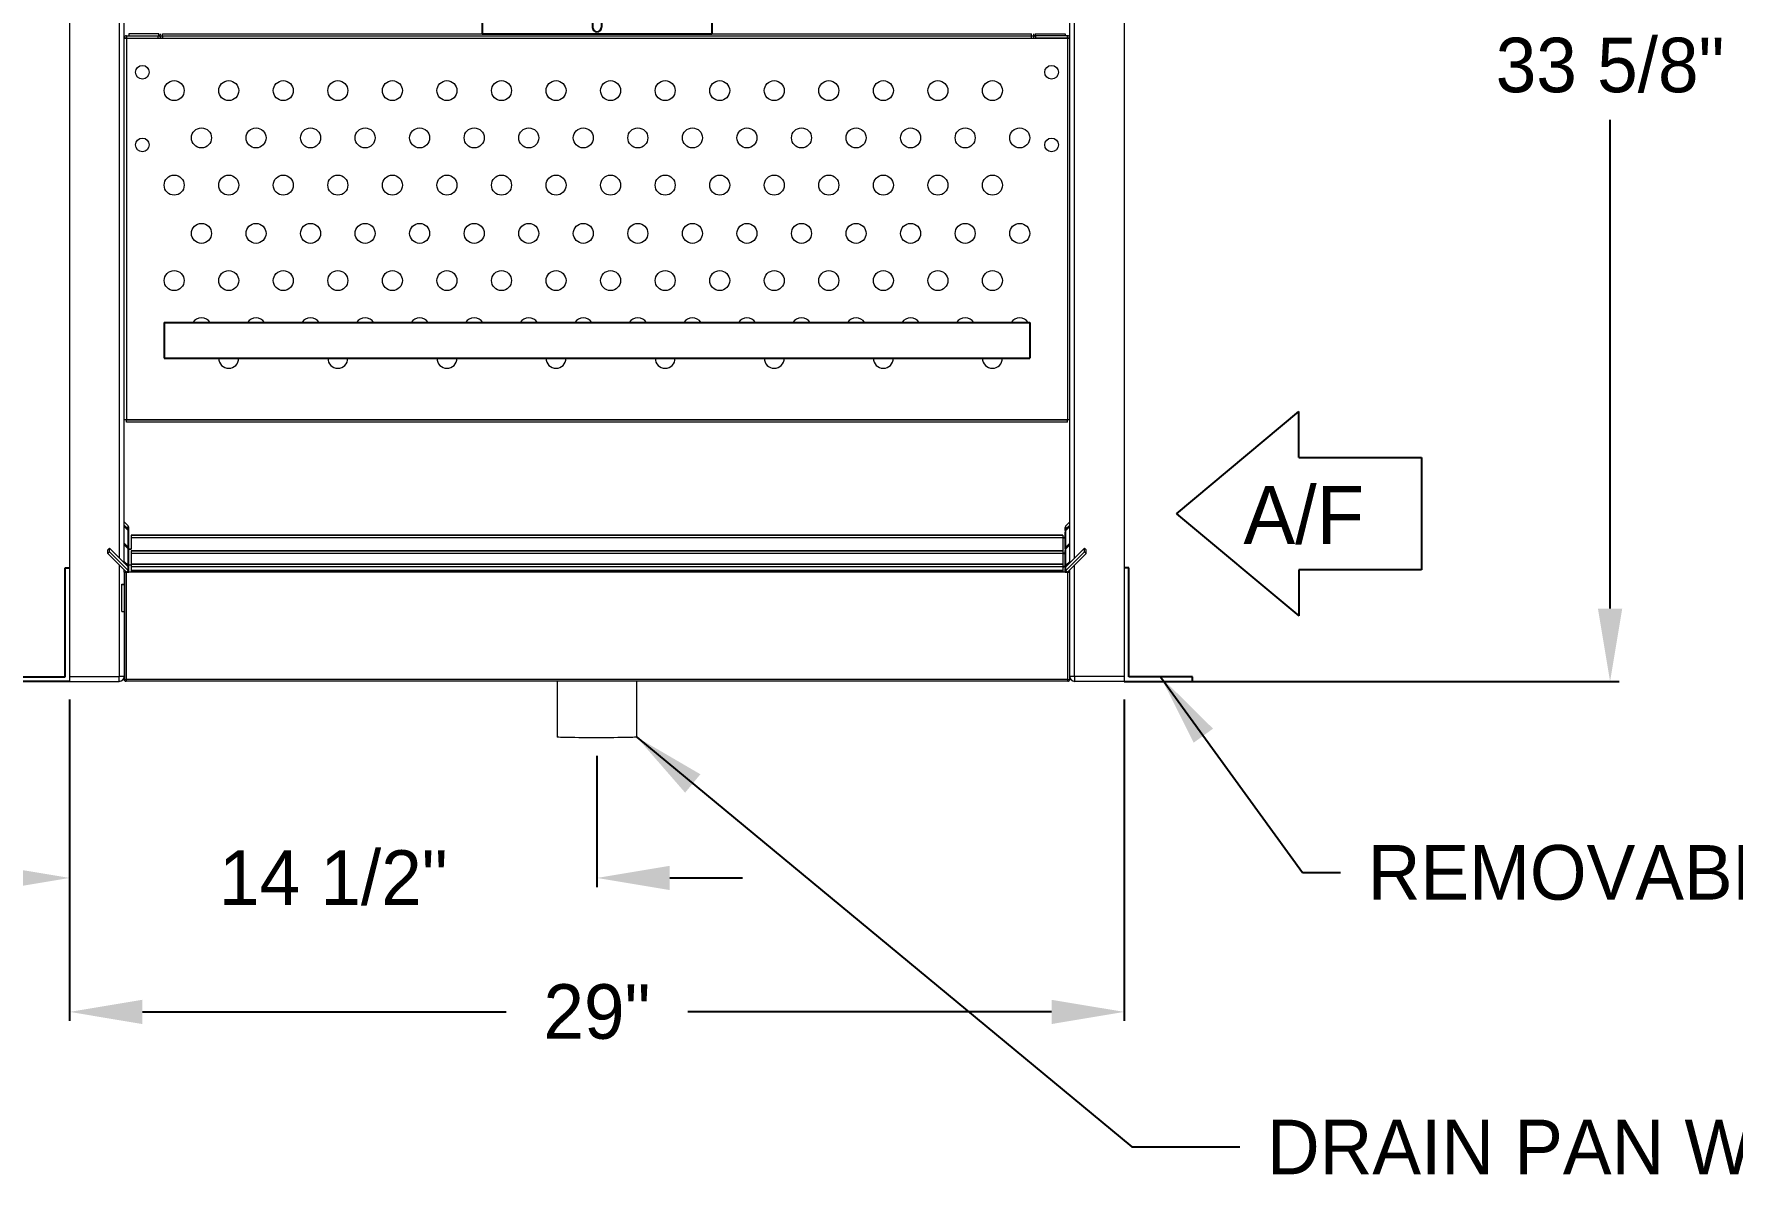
# Model space of a CAD drawing. Extents: x 6 to 271, y -23 to 146.
# Drawn here: x 52.31 to 99.01, y 35.12 to 66.5 of the extents above; entities that cross this region are included whole.
import ezdxf

# ---------------------------------------------------------------- set-up
doc = ezdxf.new("R2010")
doc.units = 0
doc.header["$MEASUREMENT"] = 0
doc.layers.get('0').update_dxf_attribs({"linetype": 'CONTINUOUS'})
doc.layers.get('Defpoints').update_dxf_attribs({"linetype": 'CONTINUOUS'})
doc.dimstyles.get("Standard").update_dxf_attribs({"dimtxt": 1.5, "dimasz": 2, "dimexe": 0.25, "dimexo": 0.5, "dimgap": 0.75, "dimtad": 0, "dimtih": 1, "dimtoh": 1, "dimdec": 4, "dimzin": 0, "dimdsep": 46, "dimlunit": 5, "dimtxsty": 'STANDARD', "dimcen": 0.125, "dimclrd": 1, "dimclre": 1, "dimclrt": 1, "dimadec": 0, "dimazin": 0, "dimtfac": 1, "dimtdec": 4, "dimtofl": 0, "dimtmove": 0, "dimatfit": 3, "dimfxl": 1, "dimfrac": 2, "dimtolj": 1, "dimtzin": 0, "dimarcsym": 0})

# ---------------------------------------------------------------- blocks, each defined once
blk = doc.blocks.new('*D22')
at = {"color": 7, "lineweight": -2}
for p, q in [((53.294, 48.198), (53.294, 39.359)), ((82.294, 48.198), (82.294, 39.359)), ((55.294, 39.609), (65.294, 39.609)), ((80.294, 39.609), (70.294, 39.609))]:
    blk.add_line(p, q, dxfattribs=at)
at = {"color": 7}
for points in [[(55.294, 39.942), (55.294, 39.275), (53.294, 39.609)], [(80.294, 39.942), (80.294, 39.275), (82.294, 39.609)]]:
    blk.add_solid(points, dxfattribs=at)
at = {"layer": 'Defpoints', "color": 0}
for p in [(53.294, 48.698), (82.294, 48.698), (82.294, 39.609)]:
    blk.add_point(p, dxfattribs=at)
at = {"color": 7, "insert": (67.794, 39.609), "char_height": 1.5, "attachment_point": 5}
blk.add_mtext('\\A1;29"', dxfattribs=at)
blk = doc.blocks.new('*D23')
at = {"color": 7, "lineweight": -2}
for p, q in [((53.294, 48.198), (53.294, 43.042)), ((67.794, 46.647), (67.794, 43.042)), ((51.294, 43.292), (49.294, 43.292)), ((69.794, 43.292), (71.794, 43.292))]:
    blk.add_line(p, q, dxfattribs=at)
at = {"color": 7}
for points in [[(51.294, 43.625), (51.294, 42.959), (53.294, 43.292)], [(69.794, 43.625), (69.794, 42.959), (67.794, 43.292)]]:
    blk.add_solid(points, dxfattribs=at)
at = {"layer": 'Defpoints', "color": 0}
for p in [(53.294, 48.698), (67.794, 47.147), (53.294, 43.292)]:
    blk.add_point(p, dxfattribs=at)
at = {"color": 7, "insert": (60.544, 43.292), "char_height": 1.5, "attachment_point": 5}
blk.add_mtext('\\A1;14 1/2"', dxfattribs=at)
blk = doc.blocks.new('099front')
at = {"color": 0, "ltscale": 7}
for p, q in [((59.351, 106.851), (53.039, 106.851)), ((53.039, 106.851), (53.039, 95.789)), ((59.351, 106.851), (59.351, 95.789)), ((56.07, 96.226), (56.07, 95.976)), ((56.32, 96.226), (56.32, 95.976)), ((53.039, 95.789), (59.351, 95.789))]:
    blk.add_line(p, q, dxfattribs=at)
for centre, start, end in [((56.195, 96.226), 0, 180), ((56.195, 95.976), 180, 0)]:
    blk.add_arc(centre, 0.125, start, end, dxfattribs=at)

msp = doc.modelspace()

# ---------------------------------------------------------------- linework, layer by layer
at = {"color": 7, "linetype": 'Continuous', "lineweight": 15}
for p, q in [((53.2938, 81.81258), (53.2938, 48.83358)), ((54.6583, 81.81258), (54.6583, 52.08724)), ((54.7938, 51.95176), (54.7938, 81.81258)), ((80.7938, 51.95176), (80.7938, 81.81258)), ((80.9293, 52.08724), (80.9293, 81.81258)), ((82.2938, 81.81258), (82.2938, 48.83358)), ((54.7938, 66.38458), (54.8578, 66.38458)), ((54.8568, 66.38408), (54.7938, 66.38408)), ((54.8568, 66.38408), (54.8568, 55.88708)), ((54.8568, 66.38408), (54.8578, 66.38408)), ((54.8573, 66.44808), (54.8573, 66.38558)), ((54.8573, 66.44808), (55.7303, 66.44808)), ((54.8573, 66.38558), (55.7303, 66.38558)), ((54.8578, 66.38408), (54.8578, 66.38508)), ((54.8578, 66.38508), (55.8563, 66.38508)), ((54.8578, 66.38408), (54.8578, 55.88708)), ((54.8578, 66.38408), (80.7298, 66.38408)), ((54.9188, 66.49808), (54.9188, 66.44808)), ((55.7428, 66.49808), (54.9188, 66.49808)), ((55.7428, 66.44808), (55.7303, 66.44808)), ((55.7303, 66.38558), (55.7303, 66.44808)), ((55.7428, 66.44808), (55.7428, 66.49808)), ((55.7938, 66.44808), (55.7938, 66.38408)), ((55.7938, 66.44808), (55.8448, 66.44808)), ((55.8448, 66.49908), (55.8448, 66.49808)), ((55.8448, 66.44808), (55.8448, 66.49808)), ((55.8448, 66.49808), (79.7428, 66.49808)), ((55.8448, 66.44808), (55.8563, 66.44808)), ((55.8563, 66.38508), (55.8563, 66.44808)), ((55.8563, 66.44808), (79.7313, 66.44808)), ((79.7313, 66.44808), (79.7428, 66.44808)), ((79.7313, 66.44808), (79.7313, 66.38508)), ((79.7313, 66.38508), (80.7298, 66.38508)), ((79.7428, 66.49808), (79.7428, 66.49908)), ((79.7428, 66.44808), (79.7428, 66.49808)), ((79.7428, 66.44808), (79.7938, 66.44808)), ((79.7938, 66.44808), (79.7938, 66.38408)), ((79.8448, 66.49808), (79.8448, 66.44808)), ((79.8448, 66.49808), (80.6688, 66.49808)), ((79.8448, 66.44808), (79.8573, 66.44808)), ((79.8573, 66.44808), (79.8573, 66.38558)), ((80.7303, 66.44808), (79.8573, 66.44808)), ((80.7303, 66.38558), (79.8573, 66.38558)), ((80.6688, 66.49808), (80.6688, 66.44808)), ((80.7298, 66.38508), (80.7298, 66.38408)), ((80.7298, 66.38458), (80.7938, 66.38458)), ((80.7298, 66.38408), (80.7298, 55.88708)), ((80.7298, 66.38408), (80.7308, 66.38408)), ((80.7303, 66.38558), (80.7303, 66.44808)), ((80.7308, 66.38408), (80.7308, 55.88708)), ((80.7938, 66.38408), (80.7308, 66.38408)), ((54.8568, 55.88708), (54.7938, 55.88708)), ((54.8568, 55.88708), (54.8578, 55.88708)), ((54.8578, 55.88708), (54.8578, 55.88608)), ((54.8578, 55.88708), (80.7298, 55.88708)), ((54.8578, 55.82308), (54.8578, 55.88608)), ((80.7298, 55.88608), (54.8578, 55.88608)), ((80.7298, 55.82308), (54.8578, 55.82308)), ((80.7298, 55.88608), (80.7298, 55.88708)), ((80.7298, 55.88708), (80.7308, 55.88708)), ((80.7298, 55.82308), (80.7298, 55.88608)), ((80.7938, 55.88708), (80.7308, 55.88708)), ((54.7938, 53.07983), (54.9002, 52.97344)), ((54.9002, 52.89045), (54.7938, 52.99684)), ((54.7938, 52.95176), (54.9002, 52.84537)), ((54.90001, 52.84556), (54.9188, 52.84556)), ((54.9002, 52.89045), (54.9002, 52.97344)), ((54.9002, 52.39045), (54.9002, 52.84537)), ((54.9188, 52.84556), (54.9188, 52.92855)), ((54.9188, 52.80047), (54.9188, 52.84556)), ((54.9188, 52.34556), (54.9188, 52.80047)), ((54.9198, 52.92855), (54.9198, 52.92752)), ((54.9198, 52.33742), (54.9198, 52.92752)), ((80.6678, 52.92855), (80.6678, 52.92752)), ((80.6678, 52.92752), (80.6678, 52.65554)), ((80.6688, 52.84556), (80.6688, 52.92855)), ((80.6688, 52.84556), (80.68758, 52.84556)), ((80.6688, 52.84556), (80.6688, 52.80047)), ((80.6688, 52.34556), (80.6688, 52.80047)), ((80.7938, 53.07983), (80.6874, 52.97344)), ((80.6874, 52.89045), (80.7938, 52.99684)), ((80.6874, 52.89045), (80.6874, 52.97344)), ((80.7938, 52.95176), (80.6874, 52.84537)), ((80.6874, 52.39045), (80.6874, 52.84537)), ((54.34427, 52.31284), (54.38847, 52.35703)), ((54.34427, 52.21346), (54.34427, 52.31284)), ((54.38847, 52.25765), (54.38847, 52.35703)), ((54.38847, 52.35703), (54.9002, 51.84537)), ((54.9002, 52.39045), (54.7938, 52.49684)), ((54.7938, 52.45176), (54.9002, 52.34537)), ((54.90001, 52.34556), (54.9188, 52.34556)), ((54.9002, 51.89045), (54.9002, 52.34537)), ((54.9188, 52.30047), (54.9188, 52.34556)), ((54.9188, 52.33742), (54.9828, 52.33742)), ((54.9188, 52.33639), (54.9828, 52.33639)), ((54.9188, 51.84556), (54.9188, 52.30047)), ((80.6048, 52.71953), (54.9828, 52.71953)), ((54.9828, 52.71953), (54.9828, 52.71238)), ((80.6048, 52.71238), (54.9828, 52.71238)), ((54.9828, 52.71238), (54.9828, 52.64734)), ((80.6048, 52.64734), (54.9828, 52.64734)), ((54.9828, 52.64734), (54.9828, 52.33639)), ((80.6048, 52.71953), (80.6048, 52.71238)), ((80.6048, 52.71238), (80.6048, 52.64734)), ((80.6048, 52.64734), (80.6048, 52.28838)), ((80.6688, 52.65554), (80.6058, 52.65554)), ((80.6058, 52.64839), (80.6058, 52.65554)), ((80.6058, 52.64839), (80.6688, 52.64839)), ((80.6688, 52.34556), (80.68758, 52.34556)), ((80.6688, 52.34556), (80.6688, 52.30047)), ((80.6688, 51.84556), (80.6688, 52.30047)), ((80.6874, 52.39045), (80.7938, 52.49684)), ((80.7938, 52.45176), (80.6874, 52.34537)), ((81.19913, 52.35703), (80.6874, 51.84537)), ((80.6874, 51.89045), (80.6874, 52.34537)), ((81.19913, 52.25765), (81.19913, 52.35703)), ((81.24332, 52.31284), (81.19913, 52.35703)), ((81.24332, 52.21346), (81.24332, 52.31284)), ((54.38847, 52.25765), (54.34427, 52.21346)), ((54.85601, 51.7018), (54.34427, 52.21346)), ((54.9002, 51.74598), (54.38847, 52.25765)), ((54.6583, 51.89948), (54.6583, 48.83358)), ((54.9002, 51.89045), (54.7938, 51.99684)), ((54.90001, 51.84556), (54.9188, 51.84556)), ((54.9002, 51.74598), (54.9002, 51.84537)), ((54.9188, 51.90627), (54.9828, 51.90627)), ((54.9188, 51.90524), (54.9828, 51.90524)), ((54.9188, 51.80047), (54.9188, 51.84556)), ((80.6048, 52.28838), (54.9828, 52.28838)), ((54.9828, 52.28838), (54.9828, 52.28124)), ((80.6048, 52.28124), (54.9828, 52.28124)), ((54.9828, 52.28124), (54.9828, 52.2162)), ((80.6048, 52.2162), (54.9828, 52.2162)), ((54.9828, 52.2162), (54.9828, 51.91625)), ((80.6048, 51.91625), (54.9828, 51.91625)), ((54.9828, 51.91625), (54.9828, 51.90911)), ((80.6048, 51.90911), (54.9828, 51.90911)), ((54.9828, 51.90911), (54.9828, 51.84407)), ((80.6048, 51.84407), (54.9828, 51.84407)), ((54.9828, 51.84407), (54.9828, 51.74822)), ((80.6048, 52.28838), (80.6048, 52.28124)), ((80.6048, 52.28124), (80.6048, 52.2162)), ((80.6048, 52.2162), (80.6048, 51.91625)), ((80.6048, 51.91625), (80.6048, 51.90911)), ((80.6048, 51.90911), (80.6048, 51.84407)), ((80.6048, 51.84407), (80.6048, 51.74822)), ((80.6688, 52.22439), (80.6058, 52.22439)), ((80.6058, 52.21725), (80.6058, 52.22439)), ((80.6058, 52.21725), (80.6688, 52.21725)), ((80.6688, 51.85226), (80.6058, 51.85226)), ((80.6058, 51.84511), (80.6058, 51.85226)), ((80.6058, 51.84511), (80.6688, 51.84511)), ((80.6688, 51.84556), (80.68758, 51.84556)), ((80.6688, 51.84556), (80.6688, 51.80047)), ((80.6874, 51.74598), (81.19913, 52.25765)), ((80.6874, 51.89045), (80.7938, 51.99684)), ((80.6874, 51.74598), (80.6874, 51.84537)), ((80.73159, 51.7018), (81.24332, 52.21346)), ((80.9293, 48.83358), (80.9293, 51.89948)), ((81.19913, 52.25765), (81.24332, 52.21346)), ((54.7328, 51.36507), (54.7328, 51.36611)), ((54.7328, 51.36611), (54.7938, 51.36611)), ((54.7328, 50.61517), (54.7328, 51.36507)), ((54.7328, 51.36507), (54.7938, 51.36507)), ((54.7938, 51.70006), (54.7938, 51.76399)), ((54.7938, 51.70006), (54.8438, 51.70006)), ((54.7938, 51.70006), (54.7938, 48.75146)), ((54.8438, 51.70006), (54.8438, 51.714)), ((54.8438, 51.70006), (54.8438, 48.75146)), ((54.8438, 51.53414), (54.8448, 51.53414)), ((54.8438, 51.53311), (54.8448, 51.53311)), ((54.8438, 51.36611), (54.8448, 51.36611)), ((54.8438, 51.36507), (54.8448, 51.36507)), ((80.7428, 51.70088), (54.8448, 51.70088)), ((54.8448, 51.70006), (54.8448, 51.70088)), ((80.7428, 51.70006), (54.8448, 51.70006)), ((54.8448, 51.70006), (54.8448, 48.75146)), ((54.85601, 51.7018), (54.9002, 51.74598)), ((54.8563, 51.70109), (54.9188, 51.70109)), ((54.8563, 51.70109), (54.8563, 51.70088)), ((54.9188, 51.70109), (54.9188, 51.80047)), ((54.9188, 51.70109), (54.9188, 51.70088)), ((54.9198, 51.70109), (54.9198, 51.70211)), ((80.6678, 51.70211), (54.9198, 51.70211)), ((80.6678, 51.70109), (54.9198, 51.70109)), ((54.9198, 51.70109), (54.9198, 51.70088)), ((80.6048, 51.74822), (54.9828, 51.74822)), ((54.9828, 51.74822), (54.9828, 51.74107)), ((80.6048, 51.74107), (54.9828, 51.74107)), ((54.9828, 51.74107), (54.9828, 51.70211)), ((80.6048, 51.74822), (80.6048, 51.74107)), ((80.6048, 51.74107), (80.6048, 51.70211)), ((80.6678, 51.70109), (80.6678, 51.70211)), ((80.6678, 51.70088), (80.6678, 51.70109)), ((80.6688, 51.70109), (80.6688, 51.80047)), ((80.6688, 51.70109), (80.7313, 51.70109)), ((80.6688, 51.70088), (80.6688, 51.70109)), ((80.73159, 51.7018), (80.6874, 51.74598)), ((80.7313, 51.70088), (80.7313, 51.70109)), ((80.7428, 51.713), (80.7428, 51.70088)), ((80.7428, 51.70006), (80.7428, 51.70088)), ((80.7428, 48.75146), (80.7428, 51.70006)), ((80.7438, 51.70006), (80.7438, 51.714)), ((80.7438, 51.70006), (80.7938, 51.70006)), ((80.7438, 48.75146), (80.7438, 51.70006)), ((80.7938, 51.70006), (80.7938, 51.76399)), ((80.7938, 48.75146), (80.7938, 51.70006)), ((54.7328, 50.61517), (54.7938, 50.61517)), ((54.8438, 50.61517), (54.8448, 50.61517)), ((53.2938, 48.83358), (54.6583, 48.83358)), ((53.2938, 48.83258), (53.2938, 48.69808)), ((53.2938, 48.83258), (54.6583, 48.83258)), ((53.2938, 48.69808), (54.6583, 48.69808)), ((54.7938, 48.83358), (54.6583, 48.83358)), ((54.6583, 48.69808), (54.6583, 48.83258)), ((54.7938, 48.83358), (54.7938, 48.75146)), ((54.7938, 48.75146), (54.8438, 48.75146)), ((80.7428, 48.75146), (54.8448, 48.75146)), ((54.8448, 48.75046), (54.8448, 48.75146)), ((54.8448, 48.75046), (54.8448, 48.70047)), ((80.7428, 48.7013), (54.8448, 48.7013)), ((80.7428, 48.75146), (80.7428, 48.75046)), ((80.7428, 48.70047), (80.7428, 48.75046)), ((80.7438, 48.75146), (80.7938, 48.75146)), ((80.9293, 48.83358), (80.7938, 48.83358)), ((80.7938, 48.83358), (80.7938, 48.75146)), ((82.2938, 48.83358), (80.9293, 48.83358)), ((80.9293, 48.83258), (80.9293, 48.69808)), ((82.2938, 48.83258), (80.9293, 48.83258)), ((82.2938, 48.69808), (80.9293, 48.69808)), ((82.2938, 48.83258), (82.2938, 48.69808)), ((82.2938, 48.83258), (82.2938, 48.69808))]:
    msp.add_line(p, q, dxfattribs=at)
at = {"color": 7}
for p, q in [((95.65246, 50.69808), (95.65246, 64.13558)), ((55.8938, 58.56101), (79.6938, 58.56101)), ((55.8938, 58.56101), (55.8938, 57.58158)), ((79.6938, 58.56101), (79.6938, 57.58158)), ((55.8938, 57.58158), (79.6938, 57.58158)), ((83.72928, 53.3078), (87.09698, 56.1141)), ((87.09698, 54.85126), (87.09698, 56.1141)), ((87.09698, 54.85126), (90.46468, 54.85126)), ((90.46468, 54.85126), (90.46468, 51.76433)), ((83.72928, 53.3078), (87.09698, 50.50149)), ((53.1688, 48.82308), (53.1688, 51.82308)), ((53.1688, 51.82308), (53.2938, 51.82308)), ((82.4188, 51.82308), (82.2938, 51.82308)), ((82.4188, 48.82308), (82.4188, 51.82308)), ((90.46468, 51.76433), (87.09698, 51.76433)), ((87.09698, 51.76433), (87.09698, 50.50149)), ((51.4188, 48.82308), (53.1688, 48.82308)), ((53.2938, 48.69808), (51.4188, 48.69808)), ((82.2938, 48.69808), (84.1688, 48.69808)), ((84.1688, 48.82308), (82.4188, 48.82308)), ((82.7938, 48.69808), (95.90246, 48.69808)), ((84.1688, 48.69808), (84.1688, 48.82308))]:
    msp.add_line(p, q, dxfattribs=at)
at = {"color": 7, "linetype": 'Continuous', "lineweight": 15, "flags": 128}
msp.add_lwpolyline([(68.88755, 47.16533), (68.88203, 47.16353), (68.86242, 47.16151), (68.82889, 47.15954), (68.78186, 47.15764), (68.72195, 47.15584), (68.64994, 47.15417), (68.56677, 47.15264), (68.47352, 47.15128), (68.37141, 47.1501), (68.26177, 47.14912), (68.14603, 47.14835), (68.0257, 47.14781), (67.90234, 47.14749), (67.77757, 47.1474), (67.65301, 47.14755), (67.53029, 47.14793), (67.411, 47.14853), (67.2967, 47.14936), (67.18889, 47.15039), (67.08896, 47.15162), (66.99821, 47.15303), (66.91784, 47.15459), (66.84889, 47.1563), (66.79226, 47.15812), (66.74868, 47.16004), (66.71873, 47.16203), (66.70279, 47.16406), (66.70005, 47.16533)], dxfattribs=at)
at = {"color": 7, "linetype": 'Continuous', "lineweight": 15}
for centre, radius in [((55.2938, 65.44808), 0.1875), ((80.2938, 65.44808), 0.1875), ((56.1688, 64.94058), 0.275), ((57.6688, 64.94058), 0.275), ((59.1688, 64.94058), 0.275), ((60.6688, 64.94058), 0.275), ((62.1688, 64.94058), 0.275), ((63.6688, 64.94058), 0.275), ((65.1688, 64.94058), 0.275), ((66.6688, 64.94058), 0.275), ((68.1688, 64.94058), 0.275), ((69.6688, 64.94058), 0.275), ((71.1688, 64.94058), 0.275), ((72.6688, 64.94058), 0.275), ((74.1688, 64.94058), 0.275), ((75.6688, 64.94058), 0.275), ((77.1688, 64.94058), 0.275), ((78.6688, 64.94058), 0.275), ((55.2938, 63.44808), 0.1875), ((56.9188, 63.64158), 0.275), ((58.4188, 63.64158), 0.275), ((59.9188, 63.64158), 0.275), ((61.4188, 63.64158), 0.275), ((62.9188, 63.64158), 0.275), ((64.4188, 63.64158), 0.275), ((65.9188, 63.64158), 0.275), ((67.4188, 63.64158), 0.275), ((68.9188, 63.64158), 0.275), ((70.4188, 63.64158), 0.275), ((71.9188, 63.64158), 0.275), ((73.4188, 63.64158), 0.275), ((74.9188, 63.64158), 0.275), ((76.4188, 63.64158), 0.275), ((77.9188, 63.64158), 0.275), ((79.4188, 63.64158), 0.275), ((80.2938, 63.44808), 0.1875), ((56.1688, 62.34258), 0.275), ((57.6688, 62.34258), 0.275), ((59.1688, 62.34258), 0.275), ((60.6688, 62.34258), 0.275), ((62.1688, 62.34258), 0.275), ((63.6688, 62.34258), 0.275), ((65.1688, 62.34258), 0.275), ((66.6688, 62.34258), 0.275), ((68.1688, 62.34258), 0.275), ((69.6688, 62.34258), 0.275), ((71.1688, 62.34258), 0.275), ((72.6688, 62.34258), 0.275), ((74.1688, 62.34258), 0.275), ((75.6688, 62.34258), 0.275), ((77.1688, 62.34258), 0.275), ((78.6688, 62.34258), 0.275), ((56.9188, 61.01658), 0.275), ((58.4188, 61.01658), 0.275), ((59.9188, 61.01658), 0.275), ((61.4188, 61.01658), 0.275), ((62.9188, 61.01658), 0.275), ((64.4188, 61.01658), 0.275), ((65.9188, 61.01658), 0.275), ((67.4188, 61.01658), 0.275), ((68.9188, 61.01658), 0.275), ((70.4188, 61.01658), 0.275), ((71.9188, 61.01658), 0.275), ((73.4188, 61.01658), 0.275), ((74.9188, 61.01658), 0.275), ((76.4188, 61.01658), 0.275), ((77.9188, 61.01658), 0.275), ((79.4188, 61.01658), 0.275), ((56.1688, 59.71758), 0.275), ((57.6688, 59.71758), 0.275), ((59.1688, 59.71758), 0.275), ((60.6688, 59.71758), 0.275), ((62.1688, 59.71758), 0.275), ((63.6688, 59.71758), 0.275), ((65.1688, 59.71758), 0.275), ((66.6688, 59.71758), 0.275), ((68.1688, 59.71758), 0.275), ((69.6688, 59.71758), 0.275), ((71.1688, 59.71758), 0.275), ((72.6688, 59.71758), 0.275), ((74.1688, 59.71758), 0.275), ((75.6688, 59.71758), 0.275), ((77.1688, 59.71758), 0.275), ((78.6688, 59.71758), 0.275)]:
    msp.add_circle(centre, radius, dxfattribs=at)
for centre, radius, start, end in [((54.8573, 66.38458), 0.0635, 90, 180), ((54.8573, 66.38458), 0.001, 90, 180), ((55.7303, 66.38458), 0.0635, 0, 90), ((55.7303, 66.38458), 0.001, 30, 90), ((55.7428, 66.49908), 0.001, 270, 0), ((55.7428, 66.49908), 0.051, 270, 0), ((79.8448, 66.49908), 0.051, 180, 270), ((79.8573, 66.38458), 0.0635, 90, 180), ((79.8448, 66.49908), 0.001, 180, 270), ((79.8573, 66.38458), 0.001, 90, 150), ((80.7303, 66.38458), 0.0635, 0, 90), ((80.7303, 66.38458), 0.001, 0, 90), ((56.9188, 58.41858), 0.275, 31.192083, 148.807917), ((58.4188, 58.41858), 0.275, 31.192083, 148.807917), ((59.9188, 58.41858), 0.275, 31.192083, 148.807917), ((61.4188, 58.41858), 0.275, 31.192083, 148.807917), ((62.9188, 58.41858), 0.275, 31.192083, 148.807917), ((64.4188, 58.41858), 0.275, 31.192083, 148.807917), ((65.9188, 58.41858), 0.275, 31.192083, 148.807917), ((67.4188, 58.41858), 0.275, 31.192083, 148.807917), ((68.9188, 58.41858), 0.275, 31.192083, 148.807917), ((70.4188, 58.41858), 0.275, 31.192083, 148.807917), ((71.9188, 58.41858), 0.275, 31.192083, 148.807917), ((73.4188, 58.41858), 0.275, 31.192083, 148.807917), ((74.9188, 58.41858), 0.275, 31.192083, 148.807917), ((76.4188, 58.41858), 0.275, 31.192083, 148.807917), ((77.9188, 58.41858), 0.275, 31.192083, 148.807917), ((79.4188, 58.41858), 0.275, 31.192083, 148.807917), ((57.6688, 57.58158), 0.275, 180, 0), ((60.6688, 57.58158), 0.275, 180, 0), ((63.6688, 57.58158), 0.275, 180, 0), ((66.6688, 57.58158), 0.275, 180, 0), ((69.6688, 57.58158), 0.275, 180, 0), ((72.6688, 57.58158), 0.275, 180, 0), ((75.6688, 57.58158), 0.275, 180, 0), ((78.6688, 57.58158), 0.275, 180, 0), ((54.85531, 52.92855), 0.06349, 0.002187, 45.002259), ((54.85531, 52.84555), 0.06349, 0.002187, 45.002259), ((54.85531, 52.80047), 0.06349, 0.002187, 45.002259), ((80.73229, 52.92855), 0.06349, 134.997741, 179.997813), ((80.73229, 52.84555), 0.06349, 134.997741, 179.997813), ((80.73229, 52.80047), 0.06349, 134.997741, 179.997813), ((54.85531, 52.34555), 0.06349, 0.002187, 45.002259), ((54.85531, 52.30047), 0.06349, 0.002187, 45.002259), ((80.6208, 53.624), 0.97679, 269.061362, 272.816606), ((80.60505, 52.66331), 0.01494, 269.023573, 272.859217), ((80.73229, 52.34555), 0.06349, 134.997741, 179.997813), ((80.73229, 52.30047), 0.06349, 134.997741, 179.997813), ((54.85531, 51.84555), 0.06349, 0.002187, 45.002259), ((54.85531, 51.80047), 0.06349, 0.002418, 45.002028), ((80.62078, 53.19329), 0.97723, 269.062738, 272.816281), ((80.60505, 52.23216), 0.01494, 269.023573, 272.859217), ((80.62079, 52.82116), 0.97723, 269.062207, 272.815762), ((80.60505, 51.86003), 0.01494, 269.023573, 272.859217), ((80.73229, 51.84555), 0.06349, 134.997741, 179.997813), ((80.73229, 51.80047), 0.06349, 134.997972, 179.997582), ((54.8553, 51.70109), 0.000998, 359.920587, 44.987876), ((54.85531, 51.70109), 0.06349, 0.002187, 45.002259), ((80.73229, 51.70109), 0.06349, 134.997741, 179.997813), ((80.7323, 51.70109), 0.000998, 135.012124, 180.079413), ((54.8448, 49.98097), 0.001, 180.018777, 269.981223), ((80.7428, 49.98097), 0.001, 270.018777, 359.981223), ((54.6583, 48.83358), 0.001, 270, 0), ((54.6583, 48.83358), 0.1355, 270, 0), ((54.84479, 48.75146), 0.051, 180.001564, 270.005027), ((54.8448, 48.75146), 0.000998, 179.913091, 270.086909), ((80.7428, 48.75146), 0.000998, 269.913091, 0.086909), ((80.7428, 48.75146), 0.051, 269.994973, 359.998436), ((80.9293, 48.83358), 0.1355, 180, 270), ((80.9293, 48.83358), 0.001, 180, 270)]:
    msp.add_arc(centre, radius, start, end, dxfattribs=at)
for points in [[(66.70005, 48.7013), (66.70005, 47.16533)], [(68.88755, 47.16533), (68.88755, 48.7013)]]:
    msp.add_open_spline(points, degree=1, dxfattribs=at)
at = {"color": 7}
msp.add_solid([(95.31913, 50.69808), (95.9858, 50.69808), (95.65246, 48.69808)], dxfattribs=at)

# ---------------------------------------------------------------- block references
msp.add_blockref('099front', (11.59866, -29.29051), dxfattribs=at)

# ---------------------------------------------------------------- texts
msp.add_text('A/F', height=1.59375, dxfattribs=at).set_placement((85.57139, 52.47672))
at = {"color": 7, "char_height": 1.5}
for s, insert, attachment_point in [('33 5/8"', (95.65246, 65.63558), 5), ('REMOVABLE SHIPPING LEG', (88.99029, 44.19613), 1), ('DRAIN PAN WITH 1 1/2" FPT', (86.21858, 36.64465), 1)]:
    msp.add_mtext(s, dxfattribs=dict(at, insert=insert, attachment_point=attachment_point))

# ---------------------------------------------------------------- dimensions: what is measured, and where the dimension line sits
at = {"color": 7}
dim = msp.add_linear_dim(base=(53.2938, 43.29204), p1=(67.7938, 47.14741), p2=(53.2938, 48.69808), dimstyle='Standard', override={"dimpost": '"', "dimclrd": 7, "dimclre": 7, "dimclrt": 7}, dxfattribs=at)
dim.commit()
dim.dimension.update_dxf_attribs({"geometry": '*D23', "text_midpoint": (60.5438, 43.29204)})
dim = msp.add_linear_dim(base=(82.2938, 39.60861), p1=(53.2938, 48.69808), p2=(82.2938, 48.69808), dimstyle='Standard', override={"dimpost": '"', "dimclrd": 7, "dimclre": 7, "dimclrt": 7}, dxfattribs=at)
dim.commit()
dim.dimension.update_dxf_attribs({"geometry": '*D22', "text_midpoint": (67.7938, 39.60861), "dimtype": 160})

# ---------------------------------------------------------------- leaders
at = {"color": 7, "annotation_type": 0, "has_hookline": 1, "hookline_direction": 1}
for points, text_width in [([(83.2938, 48.82308), (87.19509, 43.44613), (88.24029, 43.44613)], 32), ([(68.88755, 47.16533), (82.50472, 35.89465), (85.46858, 35.89465)], 35)]:
    msp.add_leader(points, dimstyle='Standard', override={"dimclrd": 7, "dimclre": 7, "dimclrt": 7}, dxfattribs=dict(at, text_width=text_width))

doc.saveas('drawing.dxf')
